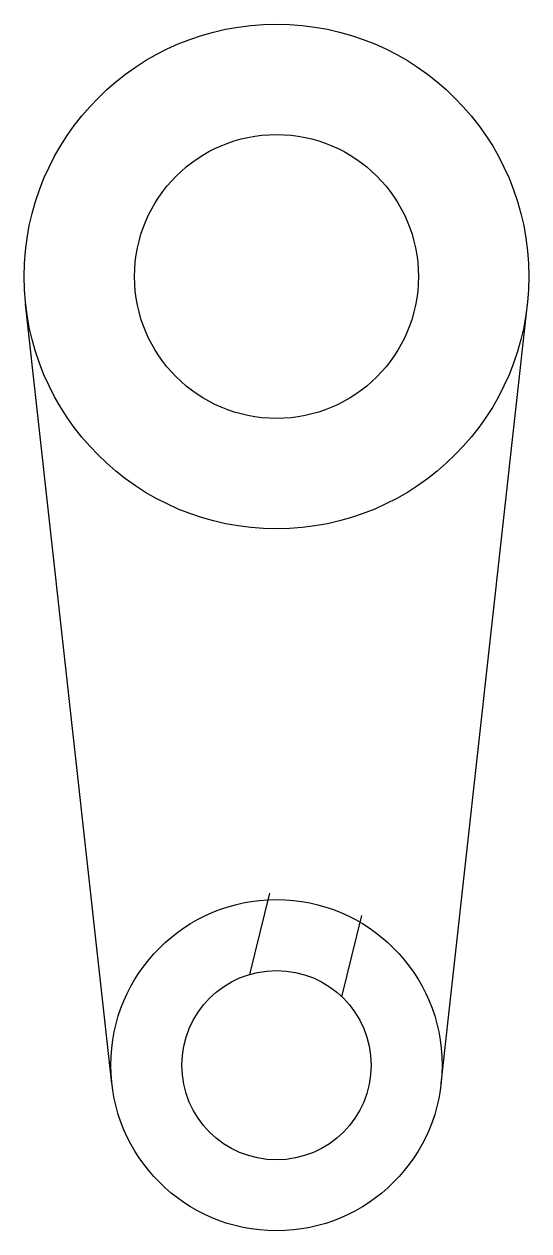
# Model space of a CAD drawing. Header units: inches. Extents: x 131 to 195, y 151 to 304.
import ezdxf

# ---------------------------------------------------------------- set-up
doc = ezdxf.new("R2010")
doc.units = ezdxf.units.IN
doc.header["$MEASUREMENT"] = 0

msp = doc.modelspace()

# ---------------------------------------------------------------- linework, layer by layer
for p, q in [((142.47, 169.61), (131.53, 268.4)), ((184.21, 169.61), (195.15, 268.4)), ((159.97, 183.43, 18.06), (162.48, 193.74, 12)), ((171.63, 180.59, 18.06), (174.14, 190.9, 12))]:
    msp.add_line(p, q)
for centre, radius in [((163.34, 271.92), 32), ((163.34, 271.92), 18), ((163.34, 171.92), 21), ((163.34, 171.92), 12)]:
    msp.add_circle(centre, radius)

doc.saveas('drawing.dxf')
